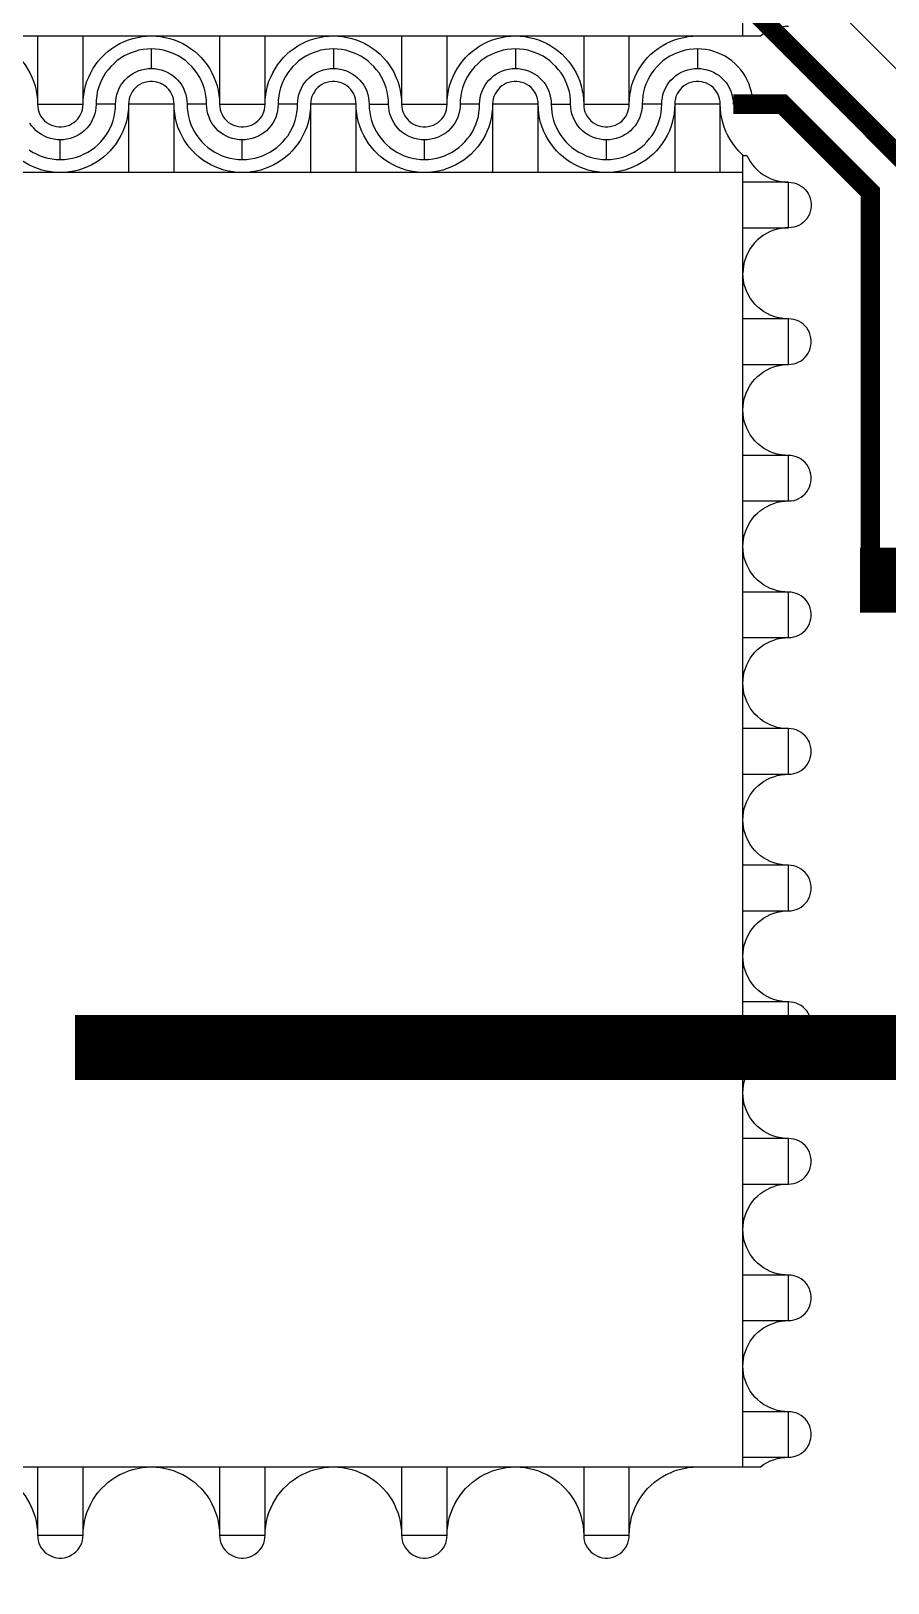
# Model space of a CAD drawing. Extents: x 190.8 to 267.1, y 124 to 174.8.
# Drawn here: x 232.27 to 233.588, y 132.807 to 135.193 of the extents above; entities that cross this region are included whole.
import ezdxf

# ---------------------------------------------------------------- set-up
doc = ezdxf.new("R2010")
doc.units = 0
doc.header["$MEASUREMENT"] = 0

msp = doc.modelspace()

# ---------------------------------------------------------------- linework, layer by layer
for p, q in [((231.2646, 135.1856), (233.3913, 135.1856)), ((231.2646, 132.9856), (233.3913, 132.9856))]:
    msp.add_line(p, q)
for points in [[(235.6313, 137.2806), (233.6546, 137.2806), (233.5046, 137.1306), (233.5046, 135.2306), (233.6546, 135.0806), (235.6313, 135.0806)], [(233.3646, 135.1856), (233.3646, 137.2023)], [(233.3913, 135.1856), (233.3916, 135.1858), (233.3964, 135.1893), (233.4064, 135.1948), (233.4119, 135.1968), (233.4174, 135.1986), (233.4231, 135.1996), (233.4289, 135.2003), (233.4346, 135.2006)], [(232.1746, 135.1856), (232.1819, 135.1853), (232.1889, 135.1846), (232.1959, 135.1833), (232.2029, 135.1818), (232.2099, 135.1796), (232.2164, 135.1768), (232.2229, 135.1738), (232.2291, 135.1703), (232.2351, 135.1663), (232.2409, 135.1621), (232.2464, 135.1573), (232.2514, 135.1523), (232.2561, 135.1468), (232.2604, 135.1411), (232.2644, 135.1351), (232.2679, 135.1288), (232.2709, 135.1223), (232.2736, 135.1158), (232.2759, 135.1088), (232.2774, 135.1018), (232.2786, 135.0948), (232.2794, 135.0878), (232.2796, 135.0806)], [(232.2796, 135.1856), (232.2796, 135.0806), (232.3496, 135.0806), (232.3496, 135.1856)], [(232.3496, 135.0806), (232.3499, 135.0878), (232.3506, 135.0948), (232.3519, 135.1018), (232.3534, 135.1088), (232.3556, 135.1158), (232.3584, 135.1223), (232.3614, 135.1288), (232.3649, 135.1351), (232.3689, 135.1411), (232.3731, 135.1468), (232.3779, 135.1523), (232.3829, 135.1573), (232.3884, 135.1621), (232.3941, 135.1663), (232.4001, 135.1703), (232.4064, 135.1738), (232.4129, 135.1768), (232.4194, 135.1796), (232.4264, 135.1818), (232.4334, 135.1833), (232.4404, 135.1846), (232.4474, 135.1853), (232.4546, 135.1856)], [(232.4546, 135.1856), (232.4619, 135.1853), (232.4689, 135.1846), (232.4759, 135.1833), (232.4829, 135.1818), (232.4899, 135.1796), (232.4964, 135.1768), (232.5029, 135.1738), (232.5091, 135.1703), (232.5151, 135.1663), (232.5209, 135.1621), (232.5264, 135.1573), (232.5314, 135.1523), (232.5361, 135.1468), (232.5404, 135.1411), (232.5444, 135.1351), (232.5479, 135.1288), (232.5509, 135.1223), (232.5536, 135.1158), (232.5559, 135.1088), (232.5574, 135.1018), (232.5586, 135.0948), (232.5594, 135.0878), (232.5596, 135.0806)], [(232.5596, 135.1856), (232.5596, 135.0806), (232.6296, 135.0806), (232.6296, 135.1856)], [(232.6296, 135.0806), (232.6299, 135.0878), (232.6306, 135.0948), (232.6319, 135.1018), (232.6334, 135.1088), (232.6356, 135.1158), (232.6384, 135.1223), (232.6414, 135.1288), (232.6449, 135.1351), (232.6489, 135.1411), (232.6531, 135.1468), (232.6579, 135.1523), (232.6629, 135.1573), (232.6684, 135.1621), (232.6741, 135.1663), (232.6801, 135.1703), (232.6864, 135.1738), (232.6929, 135.1768), (232.6994, 135.1796), (232.7064, 135.1818), (232.7134, 135.1833), (232.7204, 135.1846), (232.7274, 135.1853), (232.7346, 135.1856)], [(232.7346, 135.1856), (232.7419, 135.1853), (232.7489, 135.1846), (232.7559, 135.1833), (232.7629, 135.1818), (232.7699, 135.1796), (232.7764, 135.1768), (232.7829, 135.1738), (232.7891, 135.1703), (232.7951, 135.1663), (232.8009, 135.1621), (232.8064, 135.1573), (232.8114, 135.1523), (232.8161, 135.1468), (232.8204, 135.1411), (232.8244, 135.1351), (232.8279, 135.1288), (232.8309, 135.1223), (232.8336, 135.1158), (232.8359, 135.1088), (232.8374, 135.1018), (232.8386, 135.0948), (232.8394, 135.0878), (232.8396, 135.0806)], [(232.8396, 135.1856), (232.8396, 135.0806), (232.9096, 135.0806), (232.9096, 135.1856)], [(232.9096, 135.0806), (232.9099, 135.0878), (232.9106, 135.0948), (232.9119, 135.1018), (232.9134, 135.1088), (232.9156, 135.1158), (232.9184, 135.1223), (232.9214, 135.1288), (232.9249, 135.1351), (232.9289, 135.1411), (232.9331, 135.1468), (232.9379, 135.1523), (232.9429, 135.1573), (232.9484, 135.1621), (232.9541, 135.1663), (232.9601, 135.1703), (232.9664, 135.1738), (232.9729, 135.1768), (232.9794, 135.1796), (232.9864, 135.1818), (232.9934, 135.1833), (233.0004, 135.1846), (233.0074, 135.1853), (233.0146, 135.1856)], [(233.0146, 135.1856), (233.0219, 135.1853), (233.0289, 135.1846), (233.0359, 135.1833), (233.0429, 135.1818), (233.0499, 135.1796), (233.0564, 135.1768), (233.0629, 135.1738), (233.0691, 135.1703), (233.0751, 135.1663), (233.0809, 135.1621), (233.0864, 135.1573), (233.0914, 135.1523), (233.0961, 135.1468), (233.1004, 135.1411), (233.1044, 135.1351), (233.1079, 135.1288), (233.1109, 135.1223), (233.1136, 135.1158), (233.1159, 135.1088), (233.1174, 135.1018), (233.1186, 135.0948), (233.1194, 135.0878), (233.1196, 135.0806)], [(233.1196, 135.1856), (233.1196, 135.0806), (233.1896, 135.0806), (233.1896, 135.1856)], [(233.1896, 135.0806), (233.1899, 135.0878), (233.1906, 135.0948), (233.1919, 135.1018), (233.1934, 135.1088), (233.1956, 135.1158), (233.1984, 135.1223), (233.2014, 135.1288), (233.2049, 135.1351), (233.2089, 135.1411), (233.2131, 135.1468), (233.2179, 135.1523), (233.2229, 135.1573), (233.2284, 135.1621), (233.2341, 135.1663), (233.2401, 135.1703), (233.2464, 135.1738), (233.2529, 135.1768), (233.2594, 135.1796), (233.2664, 135.1818), (233.2734, 135.1833), (233.2804, 135.1846), (233.2874, 135.1853), (233.2946, 135.1856)], [(232.4546, 135.1656), (232.4484, 135.1653), (232.4419, 135.1646), (232.4356, 135.1636), (232.4296, 135.1618), (232.4236, 135.1598), (232.4176, 135.1571), (232.4121, 135.1543), (232.4066, 135.1508), (232.4016, 135.1471), (232.3969, 135.1428), (232.3924, 135.1383), (232.3881, 135.1336), (232.3844, 135.1286), (232.3809, 135.1231), (232.3781, 135.1176), (232.3754, 135.1116), (232.3734, 135.1056), (232.3716, 135.0996), (232.3706, 135.0933), (232.3699, 135.0868), (232.3696, 135.0806)], [(232.5396, 135.0806), (232.5394, 135.0868), (232.5386, 135.0933), (232.5376, 135.0996), (232.5359, 135.1056), (232.5339, 135.1116), (232.5311, 135.1176), (232.5284, 135.1231), (232.5249, 135.1286), (232.5211, 135.1336), (232.5169, 135.1383), (232.5124, 135.1428), (232.5076, 135.1471), (232.5026, 135.1508), (232.4971, 135.1543), (232.4916, 135.1571), (232.4856, 135.1598), (232.4796, 135.1618), (232.4736, 135.1636), (232.4674, 135.1646), (232.4609, 135.1653), (232.4546, 135.1656), (232.4546, 135.1356), (232.4596, 135.1353), (232.4646, 135.1346), (232.4696, 135.1336), (232.4746, 135.1318), (232.4791, 135.1298), (232.4836, 135.1273), (232.4879, 135.1246), (232.4916, 135.1213), (232.4954, 135.1176), (232.4986, 135.1138), (232.5014, 135.1096), (232.5039, 135.1051), (232.5059, 135.1006), (232.5076, 135.0956), (232.5086, 135.0906), (232.5094, 135.0856), (232.5096, 135.0806)], [(232.7346, 135.1656), (232.7284, 135.1653), (232.7219, 135.1646), (232.7156, 135.1636), (232.7096, 135.1618), (232.7036, 135.1598), (232.6976, 135.1571), (232.6921, 135.1543), (232.6866, 135.1508), (232.6816, 135.1471), (232.6769, 135.1428), (232.6724, 135.1383), (232.6681, 135.1336), (232.6644, 135.1286), (232.6609, 135.1231), (232.6581, 135.1176), (232.6554, 135.1116), (232.6534, 135.1056), (232.6516, 135.0996), (232.6506, 135.0933), (232.6499, 135.0868), (232.6496, 135.0806)], [(233.0146, 135.1656), (233.0084, 135.1653), (233.0019, 135.1646), (232.9956, 135.1636), (232.9896, 135.1618), (232.9836, 135.1598), (232.9776, 135.1571), (232.9721, 135.1543), (232.9666, 135.1508), (232.9616, 135.1471), (232.9569, 135.1428), (232.9524, 135.1383), (232.9481, 135.1336), (232.9444, 135.1286), (232.9409, 135.1231), (232.9381, 135.1176), (232.9354, 135.1116), (232.9334, 135.1056), (232.9316, 135.0996), (232.9306, 135.0933), (232.9299, 135.0868), (232.9296, 135.0806)], [(233.2946, 135.1656), (233.2884, 135.1653), (233.2819, 135.1646), (233.2756, 135.1636), (233.2696, 135.1618), (233.2636, 135.1598), (233.2576, 135.1571), (233.2521, 135.1543), (233.2466, 135.1508), (233.2416, 135.1471), (233.2369, 135.1428), (233.2324, 135.1383), (233.2281, 135.1336), (233.2244, 135.1286), (233.2209, 135.1231), (233.2181, 135.1176), (233.2154, 135.1116), (233.2134, 135.1056), (233.2116, 135.0996), (233.2106, 135.0933), (233.2099, 135.0868), (233.2096, 135.0806)], [(232.3996, 135.0806), (232.3999, 135.0856), (232.4006, 135.0906), (232.4016, 135.0956), (232.4034, 135.1006), (232.4054, 135.1051), (232.4079, 135.1096), (232.4106, 135.1138), (232.4139, 135.1176), (232.4176, 135.1213), (232.4214, 135.1246), (232.4256, 135.1273), (232.4301, 135.1298), (232.4346, 135.1318), (232.4396, 135.1336), (232.4446, 135.1346), (232.4496, 135.1353), (232.4546, 135.1356)], [(232.6796, 135.0806), (232.6799, 135.0856), (232.6806, 135.0906), (232.6816, 135.0956), (232.6834, 135.1006), (232.6854, 135.1051), (232.6879, 135.1096), (232.6906, 135.1138), (232.6939, 135.1176), (232.6976, 135.1213), (232.7014, 135.1246), (232.7056, 135.1273), (232.7101, 135.1298), (232.7146, 135.1318), (232.7196, 135.1336), (232.7246, 135.1346), (232.7296, 135.1353), (232.7346, 135.1356)], [(232.9596, 135.0806), (232.9599, 135.0856), (232.9606, 135.0906), (232.9616, 135.0956), (232.9634, 135.1006), (232.9654, 135.1051), (232.9679, 135.1096), (232.9706, 135.1138), (232.9739, 135.1176), (232.9776, 135.1213), (232.9814, 135.1246), (232.9856, 135.1273), (232.9901, 135.1298), (232.9946, 135.1318), (232.9996, 135.1336), (233.0046, 135.1346), (233.0096, 135.1353), (233.0146, 135.1356)], [(233.2396, 135.0806), (233.2399, 135.0856), (233.2406, 135.0906), (233.2416, 135.0956), (233.2434, 135.1006), (233.2454, 135.1051), (233.2479, 135.1096), (233.2506, 135.1138), (233.2539, 135.1176), (233.2576, 135.1213), (233.2614, 135.1246), (233.2656, 135.1273), (233.2701, 135.1298), (233.2746, 135.1318), (233.2796, 135.1336), (233.2846, 135.1346), (233.2896, 135.1353), (233.2946, 135.1356)], [(232.4896, 135.0806), (232.4894, 135.0846), (232.4886, 135.0886), (232.4876, 135.0926), (232.4859, 135.0963), (232.4839, 135.0998), (232.4814, 135.1031), (232.4786, 135.1061), (232.4756, 135.1086), (232.4721, 135.1108), (232.4684, 135.1128), (232.4646, 135.1141), (232.4606, 135.1151), (232.4566, 135.1156), (232.4526, 135.1156), (232.4486, 135.1151), (232.4446, 135.1141), (232.4406, 135.1128), (232.4371, 135.1108), (232.4336, 135.1086), (232.4306, 135.1061), (232.4279, 135.1031), (232.4254, 135.0998), (232.4234, 135.0963), (232.4216, 135.0926), (232.4206, 135.0886), (232.4199, 135.0846), (232.4196, 135.0806)], [(232.7696, 135.0806), (232.7694, 135.0846), (232.7686, 135.0886), (232.7676, 135.0926), (232.7659, 135.0963), (232.7639, 135.0998), (232.7614, 135.1031), (232.7586, 135.1061), (232.7556, 135.1086), (232.7521, 135.1108), (232.7484, 135.1128), (232.7446, 135.1141), (232.7406, 135.1151), (232.7366, 135.1156), (232.7326, 135.1156), (232.7286, 135.1151), (232.7246, 135.1141), (232.7206, 135.1128), (232.7171, 135.1108), (232.7136, 135.1086), (232.7106, 135.1061), (232.7079, 135.1031), (232.7054, 135.0998), (232.7034, 135.0963), (232.7016, 135.0926), (232.7006, 135.0886), (232.6999, 135.0846), (232.6996, 135.0806)], [(233.0496, 135.0806), (233.0494, 135.0846), (233.0486, 135.0886), (233.0476, 135.0926), (233.0459, 135.0963), (233.0439, 135.0998), (233.0414, 135.1031), (233.0386, 135.1061), (233.0356, 135.1086), (233.0321, 135.1108), (233.0284, 135.1128), (233.0246, 135.1141), (233.0206, 135.1151), (233.0166, 135.1156), (233.0126, 135.1156), (233.0086, 135.1151), (233.0046, 135.1141), (233.0006, 135.1128), (232.9971, 135.1108), (232.9936, 135.1086), (232.9906, 135.1061), (232.9879, 135.1031), (232.9854, 135.0998), (232.9834, 135.0963), (232.9816, 135.0926), (232.9806, 135.0886), (232.9799, 135.0846), (232.9796, 135.0806)], [(233.3296, 135.0806), (233.3294, 135.0846), (233.3286, 135.0886), (233.3276, 135.0926), (233.3259, 135.0963), (233.3239, 135.0998), (233.3214, 135.1031), (233.3186, 135.1061), (233.3156, 135.1086), (233.3121, 135.1108), (233.3084, 135.1128), (233.3046, 135.1141), (233.3006, 135.1151), (233.2966, 135.1156), (233.2926, 135.1156), (233.2886, 135.1151), (233.2846, 135.1141), (233.2806, 135.1128), (233.2771, 135.1108), (233.2736, 135.1086), (233.2706, 135.1061), (233.2679, 135.1031), (233.2654, 135.0998), (233.2634, 135.0963), (233.2616, 135.0926), (233.2606, 135.0886), (233.2599, 135.0846), (233.2596, 135.0806)], [(232.3146, 134.9756), (232.3074, 134.9758), (232.3004, 134.9766), (232.2934, 134.9778), (232.2864, 134.9793), (232.2794, 134.9816), (232.2729, 134.9843), (232.2664, 134.9873), (232.2601, 134.9908), (232.2541, 134.9948), (232.2484, 134.9991), (232.2429, 135.0038), (232.2379, 135.0088), (232.2331, 135.0143), (232.2289, 135.0201), (232.2249, 135.0261), (232.2214, 135.0323), (232.2184, 135.0388), (232.2156, 135.0453), (232.2134, 135.0523), (232.2119, 135.0593), (232.2106, 135.0663), (232.2099, 135.0733), (232.2096, 135.0806)], [(232.2796, 135.0806), (232.2799, 135.0766), (232.2806, 135.0726), (232.2816, 135.0686), (232.2834, 135.0648), (232.2854, 135.0613), (232.2879, 135.0581), (232.2906, 135.0551), (232.2936, 135.0526), (232.2971, 135.0503), (232.3009, 135.0483), (232.3046, 135.0471), (232.3086, 135.0461), (232.3126, 135.0456), (232.3166, 135.0456), (232.3206, 135.0461), (232.3246, 135.0471), (232.3286, 135.0483), (232.3321, 135.0503), (232.3356, 135.0526), (232.3386, 135.0551), (232.3414, 135.0581), (232.3439, 135.0613), (232.3459, 135.0648), (232.3476, 135.0686), (232.3486, 135.0726), (232.3494, 135.0766), (232.3496, 135.0806)], [(232.3146, 134.9956), (232.3209, 134.9958), (232.3274, 134.9966), (232.3336, 134.9976), (232.3396, 134.9993), (232.3456, 135.0013), (232.3516, 135.0041), (232.3571, 135.0068), (232.3626, 135.0103), (232.3676, 135.0141), (232.3724, 135.0183), (232.3769, 135.0228), (232.3811, 135.0276), (232.3849, 135.0326), (232.3884, 135.0381), (232.3911, 135.0436), (232.3939, 135.0496), (232.3959, 135.0556), (232.3976, 135.0616), (232.3986, 135.0678), (232.3994, 135.0743), (232.3996, 135.0806), (232.3696, 135.0806), (232.3694, 135.0756), (232.3686, 135.0706), (232.3676, 135.0656), (232.3659, 135.0606), (232.3639, 135.0561), (232.3614, 135.0516), (232.3586, 135.0473), (232.3554, 135.0436), (232.3516, 135.0398), (232.3479, 135.0366), (232.3436, 135.0338), (232.3391, 135.0313), (232.3346, 135.0293), (232.3296, 135.0276), (232.3246, 135.0266), (232.3196, 135.0258), (232.3146, 135.0256)], [(232.4196, 135.0806), (232.4194, 135.0733), (232.4186, 135.0663), (232.4174, 135.0593), (232.4159, 135.0523), (232.4136, 135.0453), (232.4109, 135.0388), (232.4079, 135.0323), (232.4044, 135.0261), (232.4004, 135.0201), (232.3961, 135.0143), (232.3914, 135.0088), (232.3864, 135.0038), (232.3809, 134.9991), (232.3751, 134.9948), (232.3691, 134.9908), (232.3629, 134.9873), (232.3564, 134.9843), (232.3499, 134.9816), (232.3429, 134.9793), (232.3359, 134.9778), (232.3289, 134.9766), (232.3219, 134.9758), (232.3146, 134.9756)], [(232.4896, 134.9756), (232.4896, 135.0806), (232.4196, 135.0806), (232.4196, 134.9756)], [(232.5946, 134.9756), (232.5874, 134.9758), (232.5804, 134.9766), (232.5734, 134.9778), (232.5664, 134.9793), (232.5594, 134.9816), (232.5529, 134.9843), (232.5464, 134.9873), (232.5401, 134.9908), (232.5341, 134.9948), (232.5284, 134.9991), (232.5229, 135.0038), (232.5179, 135.0088), (232.5131, 135.0143), (232.5089, 135.0201), (232.5049, 135.0261), (232.5014, 135.0323), (232.4984, 135.0388), (232.4956, 135.0453), (232.4934, 135.0523), (232.4919, 135.0593), (232.4906, 135.0663), (232.4899, 135.0733), (232.4896, 135.0806)], [(232.5596, 135.0806), (232.5599, 135.0766), (232.5606, 135.0726), (232.5616, 135.0686), (232.5634, 135.0648), (232.5654, 135.0613), (232.5679, 135.0581), (232.5706, 135.0551), (232.5736, 135.0526), (232.5771, 135.0503), (232.5809, 135.0483), (232.5846, 135.0471), (232.5886, 135.0461), (232.5926, 135.0456), (232.5966, 135.0456), (232.6006, 135.0461), (232.6046, 135.0471), (232.6086, 135.0483), (232.6121, 135.0503), (232.6156, 135.0526), (232.6186, 135.0551), (232.6214, 135.0581), (232.6239, 135.0613), (232.6259, 135.0648), (232.6276, 135.0686), (232.6286, 135.0726), (232.6294, 135.0766), (232.6296, 135.0806)], [(232.5946, 134.9956), (232.6009, 134.9958), (232.6074, 134.9966), (232.6136, 134.9976), (232.6196, 134.9993), (232.6256, 135.0013), (232.6316, 135.0041), (232.6371, 135.0068), (232.6426, 135.0103), (232.6476, 135.0141), (232.6524, 135.0183), (232.6569, 135.0228), (232.6611, 135.0276), (232.6649, 135.0326), (232.6684, 135.0381), (232.6711, 135.0436), (232.6739, 135.0496), (232.6759, 135.0556), (232.6776, 135.0616), (232.6786, 135.0678), (232.6794, 135.0743), (232.6796, 135.0806), (232.6496, 135.0806), (232.6494, 135.0756), (232.6486, 135.0706), (232.6476, 135.0656), (232.6459, 135.0606), (232.6439, 135.0561), (232.6414, 135.0516), (232.6386, 135.0473), (232.6354, 135.0436), (232.6316, 135.0398), (232.6279, 135.0366), (232.6236, 135.0338), (232.6191, 135.0313), (232.6146, 135.0293), (232.6096, 135.0276), (232.6046, 135.0266), (232.5996, 135.0258), (232.5946, 135.0256)], [(232.6996, 135.0806), (232.6994, 135.0733), (232.6986, 135.0663), (232.6974, 135.0593), (232.6959, 135.0523), (232.6936, 135.0453), (232.6909, 135.0388), (232.6879, 135.0323), (232.6844, 135.0261), (232.6804, 135.0201), (232.6761, 135.0143), (232.6714, 135.0088), (232.6664, 135.0038), (232.6609, 134.9991), (232.6551, 134.9948), (232.6491, 134.9908), (232.6429, 134.9873), (232.6364, 134.9843), (232.6299, 134.9816), (232.6229, 134.9793), (232.6159, 134.9778), (232.6089, 134.9766), (232.6019, 134.9758), (232.5946, 134.9756)], [(232.7696, 134.9756), (232.7696, 135.0806), (232.6996, 135.0806), (232.6996, 134.9756)], [(232.8746, 134.9756), (232.8674, 134.9758), (232.8604, 134.9766), (232.8534, 134.9778), (232.8464, 134.9793), (232.8394, 134.9816), (232.8329, 134.9843), (232.8264, 134.9873), (232.8201, 134.9908), (232.8141, 134.9948), (232.8084, 134.9991), (232.8029, 135.0038), (232.7979, 135.0088), (232.7931, 135.0143), (232.7889, 135.0201), (232.7849, 135.0261), (232.7814, 135.0323), (232.7784, 135.0388), (232.7756, 135.0453), (232.7734, 135.0523), (232.7719, 135.0593), (232.7706, 135.0663), (232.7699, 135.0733), (232.7696, 135.0806)], [(232.7896, 135.0806), (232.7899, 135.0743), (232.7906, 135.0678), (232.7916, 135.0616), (232.7934, 135.0556), (232.7954, 135.0496), (232.7981, 135.0436), (232.8009, 135.0381), (232.8044, 135.0326), (232.8081, 135.0276), (232.8124, 135.0228), (232.8169, 135.0183), (232.8216, 135.0141), (232.8266, 135.0103), (232.8321, 135.0068), (232.8376, 135.0041), (232.8436, 135.0013), (232.8496, 134.9993), (232.8556, 134.9976), (232.8619, 134.9966), (232.8684, 134.9958), (232.8746, 134.9956), (232.8746, 135.0256), (232.8696, 135.0258), (232.8646, 135.0266), (232.8596, 135.0276), (232.8546, 135.0293), (232.8501, 135.0313), (232.8456, 135.0338), (232.8414, 135.0366), (232.8376, 135.0398), (232.8339, 135.0436), (232.8306, 135.0473), (232.8279, 135.0516), (232.8254, 135.0561), (232.8234, 135.0606), (232.8216, 135.0656), (232.8206, 135.0706), (232.8199, 135.0756), (232.8196, 135.0806)], [(232.8396, 135.0806), (232.8399, 135.0766), (232.8406, 135.0726), (232.8416, 135.0686), (232.8434, 135.0648), (232.8454, 135.0613), (232.8479, 135.0581), (232.8506, 135.0551), (232.8536, 135.0526), (232.8571, 135.0503), (232.8609, 135.0483), (232.8646, 135.0471), (232.8686, 135.0461), (232.8726, 135.0456), (232.8766, 135.0456), (232.8806, 135.0461), (232.8846, 135.0471), (232.8886, 135.0483), (232.8921, 135.0503), (232.8956, 135.0526), (232.8986, 135.0551), (232.9014, 135.0581), (232.9039, 135.0613), (232.9059, 135.0648), (232.9076, 135.0686), (232.9086, 135.0726), (232.9094, 135.0766), (232.9096, 135.0806)], [(232.8746, 134.9956), (232.8809, 134.9958), (232.8874, 134.9966), (232.8936, 134.9976), (232.8996, 134.9993), (232.9056, 135.0013), (232.9116, 135.0041), (232.9171, 135.0068), (232.9226, 135.0103), (232.9276, 135.0141), (232.9324, 135.0183), (232.9369, 135.0228), (232.9411, 135.0276), (232.9449, 135.0326), (232.9484, 135.0381), (232.9511, 135.0436), (232.9539, 135.0496), (232.9559, 135.0556), (232.9576, 135.0616), (232.9586, 135.0678), (232.9594, 135.0743), (232.9596, 135.0806), (232.9296, 135.0806), (232.9294, 135.0756), (232.9286, 135.0706), (232.9276, 135.0656), (232.9259, 135.0606), (232.9239, 135.0561), (232.9214, 135.0516), (232.9186, 135.0473), (232.9154, 135.0436), (232.9116, 135.0398), (232.9079, 135.0366), (232.9036, 135.0338), (232.8991, 135.0313), (232.8946, 135.0293), (232.8896, 135.0276), (232.8846, 135.0266), (232.8796, 135.0258), (232.8746, 135.0256)], [(232.9796, 135.0806), (232.9794, 135.0733), (232.9786, 135.0663), (232.9774, 135.0593), (232.9759, 135.0523), (232.9736, 135.0453), (232.9709, 135.0388), (232.9679, 135.0323), (232.9644, 135.0261), (232.9604, 135.0201), (232.9561, 135.0143), (232.9514, 135.0088), (232.9464, 135.0038), (232.9409, 134.9991), (232.9351, 134.9948), (232.9291, 134.9908), (232.9229, 134.9873), (232.9164, 134.9843), (232.9099, 134.9816), (232.9029, 134.9793), (232.8959, 134.9778), (232.8889, 134.9766), (232.8819, 134.9758), (232.8746, 134.9756)], [(233.0496, 134.9756), (233.0496, 135.0806), (232.9796, 135.0806), (232.9796, 134.9756)], [(233.1546, 134.9756), (233.1474, 134.9758), (233.1404, 134.9766), (233.1334, 134.9778), (233.1264, 134.9793), (233.1194, 134.9816), (233.1129, 134.9843), (233.1064, 134.9873), (233.1001, 134.9908), (233.0941, 134.9948), (233.0884, 134.9991), (233.0829, 135.0038), (233.0779, 135.0088), (233.0731, 135.0143), (233.0689, 135.0201), (233.0649, 135.0261), (233.0614, 135.0323), (233.0584, 135.0388), (233.0556, 135.0453), (233.0534, 135.0523), (233.0519, 135.0593), (233.0506, 135.0663), (233.0499, 135.0733), (233.0496, 135.0806)], [(233.0696, 135.0806), (233.0699, 135.0743), (233.0706, 135.0678), (233.0716, 135.0616), (233.0734, 135.0556), (233.0754, 135.0496), (233.0781, 135.0436), (233.0809, 135.0381), (233.0844, 135.0326), (233.0881, 135.0276), (233.0924, 135.0228), (233.0969, 135.0183), (233.1016, 135.0141), (233.1066, 135.0103), (233.1121, 135.0068), (233.1176, 135.0041), (233.1236, 135.0013), (233.1296, 134.9993), (233.1356, 134.9976), (233.1419, 134.9966), (233.1484, 134.9958), (233.1546, 134.9956), (233.1546, 135.0256), (233.1496, 135.0258), (233.1446, 135.0266), (233.1396, 135.0276), (233.1346, 135.0293), (233.1301, 135.0313), (233.1256, 135.0338), (233.1214, 135.0366), (233.1176, 135.0398), (233.1139, 135.0436), (233.1106, 135.0473), (233.1079, 135.0516), (233.1054, 135.0561), (233.1034, 135.0606), (233.1016, 135.0656), (233.1006, 135.0706), (233.0999, 135.0756), (233.0996, 135.0806)], [(233.1196, 135.0806), (233.1199, 135.0766), (233.1206, 135.0726), (233.1216, 135.0686), (233.1234, 135.0648), (233.1254, 135.0613), (233.1279, 135.0581), (233.1306, 135.0551), (233.1336, 135.0526), (233.1371, 135.0503), (233.1409, 135.0483), (233.1446, 135.0471), (233.1486, 135.0461), (233.1526, 135.0456), (233.1566, 135.0456), (233.1606, 135.0461), (233.1646, 135.0471), (233.1686, 135.0483), (233.1721, 135.0503), (233.1756, 135.0526), (233.1786, 135.0551), (233.1814, 135.0581), (233.1839, 135.0613), (233.1859, 135.0648), (233.1876, 135.0686), (233.1886, 135.0726), (233.1894, 135.0766), (233.1896, 135.0806)], [(233.1546, 134.9956), (233.1609, 134.9958), (233.1674, 134.9966), (233.1736, 134.9976), (233.1796, 134.9993), (233.1856, 135.0013), (233.1916, 135.0041), (233.1971, 135.0068), (233.2026, 135.0103), (233.2076, 135.0141), (233.2124, 135.0183), (233.2169, 135.0228), (233.2211, 135.0276), (233.2249, 135.0326), (233.2284, 135.0381), (233.2311, 135.0436), (233.2339, 135.0496), (233.2359, 135.0556), (233.2376, 135.0616), (233.2386, 135.0678), (233.2394, 135.0743), (233.2396, 135.0806), (233.2096, 135.0806), (233.2094, 135.0756), (233.2086, 135.0706), (233.2076, 135.0656), (233.2059, 135.0606), (233.2039, 135.0561), (233.2014, 135.0516), (233.1986, 135.0473), (233.1954, 135.0436), (233.1916, 135.0398), (233.1879, 135.0366), (233.1836, 135.0338), (233.1791, 135.0313), (233.1746, 135.0293), (233.1696, 135.0276), (233.1646, 135.0266), (233.1596, 135.0258), (233.1546, 135.0256)], [(233.2596, 135.0806), (233.2594, 135.0733), (233.2586, 135.0663), (233.2574, 135.0593), (233.2559, 135.0523), (233.2536, 135.0453), (233.2509, 135.0388), (233.2479, 135.0323), (233.2444, 135.0261), (233.2404, 135.0201), (233.2361, 135.0143), (233.2314, 135.0088), (233.2264, 135.0038), (233.2209, 134.9991), (233.2151, 134.9948), (233.2091, 134.9908), (233.2029, 134.9873), (233.1964, 134.9843), (233.1899, 134.9816), (233.1829, 134.9793), (233.1759, 134.9778), (233.1689, 134.9766), (233.1619, 134.9758), (233.1546, 134.9756)], [(233.3296, 134.9756), (233.3296, 135.0806), (233.2596, 135.0806), (233.2596, 134.9756)], [(233.3646, 135.0023), (233.3629, 135.0038), (233.3579, 135.0088), (233.3531, 135.0143), (233.3489, 135.0201), (233.3449, 135.0261), (233.3414, 135.0323), (233.3384, 135.0388), (233.3356, 135.0453), (233.3334, 135.0523), (233.3319, 135.0593), (233.3306, 135.0663), (233.3299, 135.0733), (233.3296, 135.0806)], [(232.2666, 135.0103), (232.2721, 135.0068), (232.2776, 135.0041), (232.2836, 135.0013), (232.2896, 134.9993), (232.2956, 134.9976), (232.3019, 134.9966), (232.3084, 134.9958), (232.3146, 134.9956), (232.3146, 135.0256), (232.3096, 135.0258), (232.3046, 135.0266), (232.2996, 135.0276), (232.2946, 135.0293), (232.2901, 135.0313), (232.2856, 135.0338), (232.2814, 135.0366), (232.2776, 135.0398), (232.2739, 135.0436), (232.2706, 135.0473), (232.2679, 135.0516)], [(233.3646, 132.9856), (233.3646, 135.0023)], [(233.3646, 135.0016), (233.3708, 135.0016), (233.3759, 134.9923), (233.3794, 134.9876), (233.3831, 134.9831), (233.3871, 134.9791), (233.3916, 134.9753), (233.3964, 134.9718), (233.4064, 134.9663), (233.4119, 134.9643), (233.4174, 134.9626), (233.4231, 134.9616), (233.4289, 134.9608), (233.4346, 134.9606)], [(233.3646, 134.9756), (231.2646, 134.9756)], [(233.3646, 134.8906), (233.4346, 134.8906), (233.4346, 134.9606), (233.3646, 134.9606)], [(233.4346, 134.9606), (233.4386, 134.9603), (233.4426, 134.9596), (233.4466, 134.9586), (233.4504, 134.9568), (233.4539, 134.9548), (233.4571, 134.9523), (233.4601, 134.9496), (233.4626, 134.9466), (233.4649, 134.9431), (233.4669, 134.9393), (233.4681, 134.9356), (233.4691, 134.9316), (233.4696, 134.9276), (233.4696, 134.9236), (233.4691, 134.9196), (233.4681, 134.9156), (233.4669, 134.9116), (233.4649, 134.9081), (233.4626, 134.9046), (233.4601, 134.9016), (233.4571, 134.8988), (233.4539, 134.8963), (233.4504, 134.8943), (233.4466, 134.8926), (233.4426, 134.8916), (233.4386, 134.8908), (233.4346, 134.8906)], [(233.4346, 134.8906), (233.4289, 134.8903), (233.4231, 134.8896), (233.4174, 134.8886), (233.4119, 134.8868), (233.4064, 134.8848), (233.3964, 134.8793), (233.3916, 134.8758), (233.3871, 134.8721), (233.3831, 134.8681), (233.3794, 134.8636), (233.3759, 134.8588), (233.3704, 134.8488), (233.3684, 134.8433), (233.3666, 134.8378), (233.3656, 134.8321), (233.3649, 134.8263), (233.3646, 134.8206)], [(233.4346, 134.7506), (233.4289, 134.7508), (233.4231, 134.7516), (233.4174, 134.7526), (233.4119, 134.7543), (233.4064, 134.7563), (233.3964, 134.7618), (233.3916, 134.7653), (233.3871, 134.7691), (233.3831, 134.7731), (233.3794, 134.7776), (233.3759, 134.7823), (233.3704, 134.7923), (233.3684, 134.7978), (233.3666, 134.8033), (233.3656, 134.8091), (233.3649, 134.8148), (233.3646, 134.8206)], [(233.3646, 134.6806), (233.4346, 134.6806), (233.4346, 134.7506), (233.3646, 134.7506)], [(233.4346, 134.6806), (233.4386, 134.6808), (233.4426, 134.6816), (233.4466, 134.6826), (233.4504, 134.6843), (233.4539, 134.6863), (233.4571, 134.6888), (233.4601, 134.6916), (233.4626, 134.6946), (233.4649, 134.6981), (233.4669, 134.7018), (233.4681, 134.7056), (233.4691, 134.7096), (233.4696, 134.7136), (233.4696, 134.7176), (233.4691, 134.7216), (233.4681, 134.7256), (233.4669, 134.7296), (233.4649, 134.7331), (233.4626, 134.7366), (233.4601, 134.7396), (233.4571, 134.7423), (233.4539, 134.7448), (233.4504, 134.7468), (233.4466, 134.7486), (233.4426, 134.7496), (233.4386, 134.7503), (233.4346, 134.7506)], [(233.3646, 134.6106), (233.3649, 134.6163), (233.3656, 134.6221), (233.3666, 134.6278), (233.3684, 134.6333), (233.3704, 134.6388), (233.3759, 134.6488), (233.3794, 134.6536), (233.3831, 134.6581), (233.3871, 134.6621), (233.3916, 134.6658), (233.3964, 134.6693), (233.4064, 134.6748), (233.4119, 134.6768), (233.4174, 134.6786), (233.4231, 134.6796), (233.4289, 134.6803), (233.4346, 134.6806)], [(233.4346, 134.5406), (233.4289, 134.5408), (233.4231, 134.5416), (233.4174, 134.5426), (233.4119, 134.5443), (233.4064, 134.5463), (233.3964, 134.5518), (233.3916, 134.5553), (233.3871, 134.5591), (233.3831, 134.5631), (233.3794, 134.5676), (233.3759, 134.5723), (233.3704, 134.5823), (233.3684, 134.5878), (233.3666, 134.5933), (233.3656, 134.5991), (233.3649, 134.6048), (233.3646, 134.6106)], [(233.3646, 134.4706), (233.4346, 134.4706), (233.4346, 134.5406), (233.3646, 134.5406)], [(233.4346, 134.4706), (233.4386, 134.4708), (233.4426, 134.4716), (233.4466, 134.4726), (233.4504, 134.4743), (233.4539, 134.4763), (233.4571, 134.4788), (233.4601, 134.4816), (233.4626, 134.4846), (233.4649, 134.4881), (233.4669, 134.4918), (233.4681, 134.4956), (233.4691, 134.4996), (233.4696, 134.5036), (233.4696, 134.5076), (233.4691, 134.5116), (233.4681, 134.5156), (233.4669, 134.5196), (233.4649, 134.5231), (233.4626, 134.5266), (233.4601, 134.5296), (233.4571, 134.5323), (233.4539, 134.5348), (233.4504, 134.5368), (233.4466, 134.5386), (233.4426, 134.5396), (233.4386, 134.5403), (233.4346, 134.5406)], [(233.3646, 134.4006), (233.3649, 134.4063), (233.3656, 134.4121), (233.3666, 134.4178), (233.3684, 134.4233), (233.3704, 134.4288), (233.3759, 134.4388), (233.3794, 134.4436), (233.3831, 134.4481), (233.3871, 134.4521), (233.3916, 134.4558), (233.3964, 134.4593), (233.4064, 134.4648), (233.4119, 134.4668), (233.4174, 134.4686), (233.4231, 134.4696), (233.4289, 134.4703), (233.4346, 134.4706)], [(233.4346, 134.3306), (233.4289, 134.3308), (233.4231, 134.3316), (233.4174, 134.3326), (233.4119, 134.3343), (233.4064, 134.3363), (233.3964, 134.3418), (233.3916, 134.3453), (233.3871, 134.3491), (233.3831, 134.3531), (233.3794, 134.3576), (233.3759, 134.3623), (233.3704, 134.3723), (233.3684, 134.3778), (233.3666, 134.3833), (233.3656, 134.3891), (233.3649, 134.3948), (233.3646, 134.4006)], [(233.3646, 134.2606), (233.4346, 134.2606), (233.4346, 134.3306), (233.3646, 134.3306)], [(233.4346, 134.2606), (233.4386, 134.2608), (233.4426, 134.2616), (233.4466, 134.2626), (233.4504, 134.2643), (233.4539, 134.2663), (233.4571, 134.2688), (233.4601, 134.2716), (233.4626, 134.2746), (233.4649, 134.2781), (233.4669, 134.2818), (233.4681, 134.2856), (233.4691, 134.2896), (233.4696, 134.2936), (233.4696, 134.2976), (233.4691, 134.3016), (233.4681, 134.3056), (233.4669, 134.3096), (233.4649, 134.3131), (233.4626, 134.3166), (233.4601, 134.3196), (233.4571, 134.3223), (233.4539, 134.3248), (233.4504, 134.3268), (233.4466, 134.3286), (233.4426, 134.3296), (233.4386, 134.3303), (233.4346, 134.3306)], [(233.3646, 134.1906), (233.3649, 134.1963), (233.3656, 134.2021), (233.3666, 134.2078), (233.3684, 134.2133), (233.3704, 134.2188), (233.3759, 134.2288), (233.3794, 134.2336), (233.3831, 134.2381), (233.3871, 134.2421), (233.3916, 134.2458), (233.3964, 134.2493), (233.4064, 134.2548), (233.4119, 134.2568), (233.4174, 134.2586), (233.4231, 134.2596), (233.4289, 134.2603), (233.4346, 134.2606)], [(233.4346, 134.1206), (233.4289, 134.1208), (233.4231, 134.1216), (233.4174, 134.1226), (233.4119, 134.1243), (233.4064, 134.1263), (233.3964, 134.1318), (233.3916, 134.1353), (233.3871, 134.1391), (233.3831, 134.1431), (233.3794, 134.1476), (233.3759, 134.1523), (233.3704, 134.1623), (233.3684, 134.1678), (233.3666, 134.1733), (233.3656, 134.1791), (233.3649, 134.1848), (233.3646, 134.1906)], [(233.3646, 134.0506), (233.4346, 134.0506), (233.4346, 134.1206), (233.3646, 134.1206)], [(233.4346, 134.0506), (233.4386, 134.0508), (233.4426, 134.0516), (233.4466, 134.0526), (233.4504, 134.0543), (233.4539, 134.0563), (233.4571, 134.0588), (233.4601, 134.0616), (233.4626, 134.0646), (233.4649, 134.0681), (233.4669, 134.0718), (233.4681, 134.0756), (233.4691, 134.0796), (233.4696, 134.0836), (233.4696, 134.0876), (233.4691, 134.0916), (233.4681, 134.0956), (233.4669, 134.0996), (233.4649, 134.1031), (233.4626, 134.1066), (233.4601, 134.1096), (233.4571, 134.1123), (233.4539, 134.1148), (233.4504, 134.1168), (233.4466, 134.1186), (233.4426, 134.1196), (233.4386, 134.1203), (233.4346, 134.1206)], [(233.3646, 133.9806), (233.3649, 133.9863), (233.3656, 133.9921), (233.3666, 133.9978), (233.3684, 134.0033), (233.3704, 134.0088), (233.3759, 134.0188), (233.3794, 134.0236), (233.3831, 134.0281), (233.3871, 134.0321), (233.3916, 134.0358), (233.3964, 134.0393), (233.4064, 134.0448), (233.4119, 134.0468), (233.4174, 134.0486), (233.4231, 134.0496), (233.4289, 134.0503), (233.4346, 134.0506)], [(233.4346, 133.9106), (233.4289, 133.9108), (233.4231, 133.9116), (233.4174, 133.9126), (233.4119, 133.9143), (233.4064, 133.9163), (233.3964, 133.9218), (233.3916, 133.9253), (233.3871, 133.9291), (233.3831, 133.9331), (233.3794, 133.9376), (233.3759, 133.9423), (233.3704, 133.9523), (233.3684, 133.9578), (233.3666, 133.9633), (233.3656, 133.9691), (233.3649, 133.9748), (233.3646, 133.9806)], [(233.3646, 133.8406), (233.4346, 133.8406), (233.4346, 133.9106), (233.3646, 133.9106)], [(233.4346, 133.8406), (233.4386, 133.8408), (233.4426, 133.8416), (233.4466, 133.8426), (233.4504, 133.8443), (233.4539, 133.8463), (233.4571, 133.8488), (233.4601, 133.8516), (233.4626, 133.8546), (233.4649, 133.8581), (233.4669, 133.8618), (233.4681, 133.8656), (233.4691, 133.8696), (233.4696, 133.8736), (233.4696, 133.8776), (233.4691, 133.8816), (233.4681, 133.8856), (233.4669, 133.8896), (233.4649, 133.8931), (233.4626, 133.8966), (233.4601, 133.8996), (233.4571, 133.9023), (233.4539, 133.9048), (233.4504, 133.9068), (233.4466, 133.9086), (233.4426, 133.9096), (233.4386, 133.9103), (233.4346, 133.9106)], [(233.3646, 133.7706), (233.3649, 133.7763), (233.3656, 133.7821), (233.3666, 133.7878), (233.3684, 133.7933), (233.3704, 133.7988), (233.3759, 133.8088), (233.3794, 133.8136), (233.3831, 133.8181), (233.3871, 133.8221), (233.3916, 133.8258), (233.3964, 133.8293), (233.4064, 133.8348), (233.4119, 133.8368), (233.4174, 133.8386), (233.4231, 133.8396), (233.4289, 133.8403), (233.4346, 133.8406)], [(233.4346, 133.7006), (233.4289, 133.7008), (233.4231, 133.7016), (233.4174, 133.7026), (233.4119, 133.7043), (233.4064, 133.7063), (233.3964, 133.7118), (233.3916, 133.7153), (233.3871, 133.7191), (233.3831, 133.7231), (233.3794, 133.7276), (233.3759, 133.7323), (233.3704, 133.7423), (233.3684, 133.7478), (233.3666, 133.7533), (233.3656, 133.7591), (233.3649, 133.7648), (233.3646, 133.7706)], [(233.3646, 133.6306), (233.4346, 133.6306), (233.4346, 133.7006), (233.3646, 133.7006)], [(233.4346, 133.6306), (233.4386, 133.6308), (233.4426, 133.6316), (233.4466, 133.6326), (233.4504, 133.6343), (233.4539, 133.6363), (233.4571, 133.6388), (233.4601, 133.6416), (233.4626, 133.6446), (233.4649, 133.6481), (233.4669, 133.6518), (233.4681, 133.6556), (233.4691, 133.6596), (233.4696, 133.6636), (233.4696, 133.6676), (233.4691, 133.6716), (233.4681, 133.6756), (233.4669, 133.6796), (233.4649, 133.6831), (233.4626, 133.6866), (233.4601, 133.6896), (233.4571, 133.6923), (233.4539, 133.6948), (233.4504, 133.6968), (233.4466, 133.6986), (233.4426, 133.6996), (233.4386, 133.7003), (233.4346, 133.7006)], [(233.3646, 133.5606), (233.3649, 133.5663), (233.3656, 133.5721), (233.3666, 133.5778), (233.3684, 133.5833), (233.3704, 133.5888), (233.3759, 133.5988), (233.3794, 133.6036), (233.3831, 133.6081), (233.3871, 133.6121), (233.3916, 133.6158), (233.3964, 133.6193), (233.4064, 133.6248), (233.4119, 133.6268), (233.4174, 133.6286), (233.4231, 133.6296), (233.4289, 133.6303), (233.4346, 133.6306)], [(233.4346, 133.4906), (233.4289, 133.4908), (233.4231, 133.4916), (233.4174, 133.4926), (233.4119, 133.4943), (233.4064, 133.4963), (233.3964, 133.5018), (233.3916, 133.5053), (233.3871, 133.5091), (233.3831, 133.5131), (233.3794, 133.5176), (233.3759, 133.5223), (233.3704, 133.5323), (233.3684, 133.5378), (233.3666, 133.5433), (233.3656, 133.5491), (233.3649, 133.5548), (233.3646, 133.5606)], [(233.3646, 133.4206), (233.4346, 133.4206), (233.4346, 133.4906), (233.3646, 133.4906)], [(233.4346, 133.4206), (233.4386, 133.4208), (233.4426, 133.4216), (233.4466, 133.4226), (233.4504, 133.4243), (233.4539, 133.4263), (233.4571, 133.4288), (233.4601, 133.4316), (233.4626, 133.4346), (233.4649, 133.4381), (233.4669, 133.4418), (233.4681, 133.4456), (233.4691, 133.4496), (233.4696, 133.4536), (233.4696, 133.4576), (233.4691, 133.4616), (233.4681, 133.4656), (233.4669, 133.4696), (233.4649, 133.4731), (233.4626, 133.4766), (233.4601, 133.4796), (233.4571, 133.4823), (233.4539, 133.4848), (233.4504, 133.4868), (233.4466, 133.4886), (233.4426, 133.4896), (233.4386, 133.4903), (233.4346, 133.4906)], [(233.3646, 133.3506), (233.3649, 133.3563), (233.3656, 133.3621), (233.3666, 133.3678), (233.3684, 133.3733), (233.3704, 133.3788), (233.3759, 133.3888), (233.3794, 133.3936), (233.3831, 133.3981), (233.3871, 133.4021), (233.3916, 133.4058), (233.3964, 133.4093), (233.4064, 133.4148), (233.4119, 133.4168), (233.4174, 133.4186), (233.4231, 133.4196), (233.4289, 133.4203), (233.4346, 133.4206)], [(233.4346, 133.2806), (233.4289, 133.2808), (233.4231, 133.2816), (233.4174, 133.2826), (233.4119, 133.2843), (233.4064, 133.2863), (233.3964, 133.2918), (233.3916, 133.2953), (233.3871, 133.2991), (233.3831, 133.3031), (233.3794, 133.3076), (233.3759, 133.3123), (233.3704, 133.3223), (233.3684, 133.3278), (233.3666, 133.3333), (233.3656, 133.3391), (233.3649, 133.3448), (233.3646, 133.3506)], [(233.3646, 133.2106), (233.4346, 133.2106), (233.4346, 133.2806), (233.3646, 133.2806)], [(233.4346, 133.2106), (233.4386, 133.2108), (233.4426, 133.2116), (233.4466, 133.2126), (233.4504, 133.2143), (233.4539, 133.2163), (233.4571, 133.2188), (233.4601, 133.2216), (233.4626, 133.2246), (233.4649, 133.2281), (233.4669, 133.2318), (233.4681, 133.2356), (233.4691, 133.2396), (233.4696, 133.2436), (233.4696, 133.2476), (233.4691, 133.2516), (233.4681, 133.2556), (233.4669, 133.2596), (233.4649, 133.2631), (233.4626, 133.2666), (233.4601, 133.2696), (233.4571, 133.2723), (233.4539, 133.2748), (233.4504, 133.2768), (233.4466, 133.2786), (233.4426, 133.2796), (233.4386, 133.2803), (233.4346, 133.2806)], [(233.3646, 133.1406), (233.3649, 133.1463), (233.3656, 133.1521), (233.3666, 133.1578), (233.3684, 133.1633), (233.3704, 133.1688), (233.3759, 133.1788), (233.3794, 133.1836), (233.3831, 133.1881), (233.3871, 133.1921), (233.3916, 133.1958), (233.3964, 133.1993), (233.4064, 133.2048), (233.4119, 133.2068), (233.4174, 133.2086), (233.4231, 133.2096), (233.4289, 133.2103), (233.4346, 133.2106)], [(233.4346, 133.0706), (233.4289, 133.0708), (233.4231, 133.0716), (233.4174, 133.0726), (233.4119, 133.0743), (233.4064, 133.0763), (233.3964, 133.0818), (233.3916, 133.0853), (233.3871, 133.0891), (233.3831, 133.0931), (233.3794, 133.0976), (233.3759, 133.1023), (233.3704, 133.1123), (233.3684, 133.1178), (233.3666, 133.1233), (233.3656, 133.1291), (233.3649, 133.1348), (233.3646, 133.1406)], [(233.3646, 133.0006), (233.4346, 133.0006), (233.4346, 133.0706), (233.3646, 133.0706)], [(233.4346, 133.0006), (233.4386, 133.0008), (233.4426, 133.0016), (233.4466, 133.0026), (233.4504, 133.0043), (233.4539, 133.0063), (233.4571, 133.0088), (233.4601, 133.0116), (233.4626, 133.0146), (233.4649, 133.0181), (233.4669, 133.0218), (233.4681, 133.0256), (233.4691, 133.0296), (233.4696, 133.0336), (233.4696, 133.0376), (233.4691, 133.0416), (233.4681, 133.0456), (233.4669, 133.0496), (233.4649, 133.0531), (233.4626, 133.0566), (233.4601, 133.0596), (233.4571, 133.0623), (233.4539, 133.0648), (233.4504, 133.0668), (233.4466, 133.0686), (233.4426, 133.0696), (233.4386, 133.0703), (233.4346, 133.0706)], [(232.1746, 132.9856), (232.1819, 132.9853), (232.1889, 132.9846), (232.1959, 132.9833), (232.2029, 132.9818), (232.2099, 132.9796), (232.2164, 132.9768), (232.2229, 132.9738), (232.2291, 132.9703), (232.2351, 132.9663), (232.2409, 132.9621), (232.2464, 132.9573), (232.2514, 132.9523), (232.2561, 132.9468), (232.2604, 132.9411), (232.2644, 132.9351), (232.2679, 132.9288), (232.2709, 132.9223), (232.2736, 132.9158), (232.2759, 132.9088), (232.2774, 132.9018), (232.2786, 132.8948), (232.2794, 132.8878), (232.2796, 132.8806)], [(232.2796, 132.9856), (232.2796, 132.8806), (232.3496, 132.8806), (232.3496, 132.9856)], [(232.3496, 132.8806), (232.3499, 132.8878), (232.3506, 132.8948), (232.3519, 132.9018), (232.3534, 132.9088), (232.3556, 132.9158), (232.3584, 132.9223), (232.3614, 132.9288), (232.3649, 132.9351), (232.3689, 132.9411), (232.3731, 132.9468), (232.3779, 132.9523), (232.3829, 132.9573), (232.3884, 132.9621), (232.3941, 132.9663), (232.4001, 132.9703), (232.4064, 132.9738), (232.4129, 132.9768), (232.4194, 132.9796), (232.4264, 132.9818), (232.4334, 132.9833), (232.4404, 132.9846), (232.4474, 132.9853), (232.4546, 132.9856)], [(232.4546, 132.9856), (232.4619, 132.9853), (232.4689, 132.9846), (232.4759, 132.9833), (232.4829, 132.9818), (232.4899, 132.9796), (232.4964, 132.9768), (232.5029, 132.9738), (232.5091, 132.9703), (232.5151, 132.9663), (232.5209, 132.9621), (232.5264, 132.9573), (232.5314, 132.9523), (232.5361, 132.9468), (232.5404, 132.9411), (232.5444, 132.9351), (232.5479, 132.9288), (232.5509, 132.9223), (232.5536, 132.9158), (232.5559, 132.9088), (232.5574, 132.9018), (232.5586, 132.8948), (232.5594, 132.8878), (232.5596, 132.8806)], [(232.5596, 132.9856), (232.5596, 132.8806), (232.6296, 132.8806), (232.6296, 132.9856)], [(232.6296, 132.8806), (232.6299, 132.8878), (232.6306, 132.8948), (232.6319, 132.9018), (232.6334, 132.9088), (232.6356, 132.9158), (232.6384, 132.9223), (232.6414, 132.9288), (232.6449, 132.9351), (232.6489, 132.9411), (232.6531, 132.9468), (232.6579, 132.9523), (232.6629, 132.9573), (232.6684, 132.9621), (232.6741, 132.9663), (232.6801, 132.9703), (232.6864, 132.9738), (232.6929, 132.9768), (232.6994, 132.9796), (232.7064, 132.9818), (232.7134, 132.9833), (232.7204, 132.9846), (232.7274, 132.9853), (232.7346, 132.9856)], [(232.7346, 132.9856), (232.7419, 132.9853), (232.7489, 132.9846), (232.7559, 132.9833), (232.7629, 132.9818), (232.7699, 132.9796), (232.7764, 132.9768), (232.7829, 132.9738), (232.7891, 132.9703), (232.7951, 132.9663), (232.8009, 132.9621), (232.8064, 132.9573), (232.8114, 132.9523), (232.8161, 132.9468), (232.8204, 132.9411), (232.8244, 132.9351), (232.8279, 132.9288), (232.8309, 132.9223), (232.8336, 132.9158), (232.8359, 132.9088), (232.8374, 132.9018), (232.8386, 132.8948), (232.8394, 132.8878), (232.8396, 132.8806)], [(232.8396, 132.9856), (232.8396, 132.8806), (232.9096, 132.8806), (232.9096, 132.9856)], [(232.9096, 132.8806), (232.9099, 132.8878), (232.9106, 132.8948), (232.9119, 132.9018), (232.9134, 132.9088), (232.9156, 132.9158), (232.9184, 132.9223), (232.9214, 132.9288), (232.9249, 132.9351), (232.9289, 132.9411), (232.9331, 132.9468), (232.9379, 132.9523), (232.9429, 132.9573), (232.9484, 132.9621), (232.9541, 132.9663), (232.9601, 132.9703), (232.9664, 132.9738), (232.9729, 132.9768), (232.9794, 132.9796), (232.9864, 132.9818), (232.9934, 132.9833), (233.0004, 132.9846), (233.0074, 132.9853), (233.0146, 132.9856)], [(233.0146, 132.9856), (233.0219, 132.9853), (233.0289, 132.9846), (233.0359, 132.9833), (233.0429, 132.9818), (233.0499, 132.9796), (233.0564, 132.9768), (233.0629, 132.9738), (233.0691, 132.9703), (233.0751, 132.9663), (233.0809, 132.9621), (233.0864, 132.9573), (233.0914, 132.9523), (233.0961, 132.9468), (233.1004, 132.9411), (233.1044, 132.9351), (233.1079, 132.9288), (233.1109, 132.9223), (233.1136, 132.9158), (233.1159, 132.9088), (233.1174, 132.9018), (233.1186, 132.8948), (233.1194, 132.8878), (233.1196, 132.8806)], [(233.1196, 132.9856), (233.1196, 132.8806), (233.1896, 132.8806), (233.1896, 132.9856)], [(233.1896, 132.8806), (233.1899, 132.8878), (233.1906, 132.8948), (233.1919, 132.9018), (233.1934, 132.9088), (233.1956, 132.9158), (233.1984, 132.9223), (233.2014, 132.9288), (233.2049, 132.9351), (233.2089, 132.9411), (233.2131, 132.9468), (233.2179, 132.9523), (233.2229, 132.9573), (233.2284, 132.9621), (233.2341, 132.9663), (233.2401, 132.9703), (233.2464, 132.9738), (233.2529, 132.9768), (233.2594, 132.9796), (233.2664, 132.9818), (233.2734, 132.9833), (233.2804, 132.9846), (233.2874, 132.9853), (233.2946, 132.9856)], [(233.3913, 132.9856), (233.3916, 132.9858), (233.3964, 132.9893), (233.4064, 132.9948), (233.4119, 132.9968), (233.4174, 132.9986), (233.4231, 132.9996), (233.4289, 133.0003), (233.4346, 133.0006)], [(232.2796, 132.8806), (232.2799, 132.8766), (232.2806, 132.8726), (232.2816, 132.8686), (232.2834, 132.8648), (232.2854, 132.8613), (232.2879, 132.8581), (232.2906, 132.8551), (232.2936, 132.8526), (232.2971, 132.8503), (232.3009, 132.8483), (232.3046, 132.8471), (232.3086, 132.8461), (232.3126, 132.8456), (232.3166, 132.8456), (232.3206, 132.8461), (232.3246, 132.8471), (232.3286, 132.8483), (232.3321, 132.8503), (232.3356, 132.8526), (232.3386, 132.8551), (232.3414, 132.8581), (232.3439, 132.8613), (232.3459, 132.8648), (232.3476, 132.8686), (232.3486, 132.8726), (232.3494, 132.8766), (232.3496, 132.8806)], [(232.5596, 132.8806), (232.5599, 132.8766), (232.5606, 132.8726), (232.5616, 132.8686), (232.5634, 132.8648), (232.5654, 132.8613), (232.5679, 132.8581), (232.5706, 132.8551), (232.5736, 132.8526), (232.5771, 132.8503), (232.5809, 132.8483), (232.5846, 132.8471), (232.5886, 132.8461), (232.5926, 132.8456), (232.5966, 132.8456), (232.6006, 132.8461), (232.6046, 132.8471), (232.6086, 132.8483), (232.6121, 132.8503), (232.6156, 132.8526), (232.6186, 132.8551), (232.6214, 132.8581), (232.6239, 132.8613), (232.6259, 132.8648), (232.6276, 132.8686), (232.6286, 132.8726), (232.6294, 132.8766), (232.6296, 132.8806)], [(232.8396, 132.8806), (232.8399, 132.8766), (232.8406, 132.8726), (232.8416, 132.8686), (232.8434, 132.8648), (232.8454, 132.8613), (232.8479, 132.8581), (232.8506, 132.8551), (232.8536, 132.8526), (232.8571, 132.8503), (232.8609, 132.8483), (232.8646, 132.8471), (232.8686, 132.8461), (232.8726, 132.8456), (232.8766, 132.8456), (232.8806, 132.8461), (232.8846, 132.8471), (232.8886, 132.8483), (232.8921, 132.8503), (232.8956, 132.8526), (232.8986, 132.8551), (232.9014, 132.8581), (232.9039, 132.8613), (232.9059, 132.8648), (232.9076, 132.8686), (232.9086, 132.8726), (232.9094, 132.8766), (232.9096, 132.8806)], [(233.1196, 132.8806), (233.1199, 132.8766), (233.1206, 132.8726), (233.1216, 132.8686), (233.1234, 132.8648), (233.1254, 132.8613), (233.1279, 132.8581), (233.1306, 132.8551), (233.1336, 132.8526), (233.1371, 132.8503), (233.1409, 132.8483), (233.1446, 132.8471), (233.1486, 132.8461), (233.1526, 132.8456), (233.1566, 132.8456), (233.1606, 132.8461), (233.1646, 132.8471), (233.1686, 132.8483), (233.1721, 132.8503), (233.1756, 132.8526), (233.1786, 132.8551), (233.1814, 132.8581), (233.1839, 132.8613), (233.1859, 132.8648), (233.1876, 132.8686), (233.1886, 132.8726), (233.1894, 132.8766), (233.1896, 132.8806)]]:
    msp.add_lwpolyline(points)
for points, const_width in [([(233.6646, 134.6206), (233.6646, 134.9406), (233.354, 135.2512)], 0.03), ([(233.5606, 134.3336), (233.5606, 134.9456), (233.4256, 135.0806), (233.3496, 135.0806)], 0.03), ([(233.5446, 134.3487), (233.8759, 134.3487), (233.9812, 134.2434), (233.9812, 132.8288), (235.0746, 131.7133), (254.9065, 131.7133), (255.6886, 132.7466), (261.2756, 132.7466), (261.9746, 133.1801), (261.9746, 134.1556)], 0.1), ([(232.3371, 133.6304), (233.6446, 133.6304), (233.7514, 133.5236), (233.7514, 132.7336), (234.9689, 131.4863), (256.9019, 131.4863)], 0.1)]:
    msp.add_lwpolyline(points, dxfattribs=dict(const_width=const_width))
for points in [[(232.8196, 135.0806), (232.8194, 135.0868), (232.8186, 135.0933), (232.8176, 135.0996), (232.8159, 135.1056), (232.8139, 135.1116), (232.8111, 135.1176), (232.8084, 135.1231), (232.8049, 135.1286), (232.8011, 135.1336), (232.7969, 135.1383), (232.7924, 135.1428), (232.7876, 135.1471), (232.7826, 135.1508), (232.7771, 135.1543), (232.7716, 135.1571), (232.7656, 135.1598), (232.7596, 135.1618), (232.7536, 135.1636), (232.7474, 135.1646), (232.7409, 135.1653), (232.7346, 135.1656), (232.7346, 135.1356), (232.7396, 135.1353), (232.7446, 135.1346), (232.7496, 135.1336), (232.7546, 135.1318), (232.7591, 135.1298), (232.7636, 135.1273), (232.7679, 135.1246), (232.7716, 135.1213), (232.7754, 135.1176), (232.7786, 135.1138), (232.7814, 135.1096), (232.7839, 135.1051), (232.7859, 135.1006), (232.7876, 135.0956), (232.7886, 135.0906), (232.7894, 135.0856), (232.7896, 135.0806)], [(233.0996, 135.0806), (233.0994, 135.0868), (233.0986, 135.0933), (233.0976, 135.0996), (233.0959, 135.1056), (233.0939, 135.1116), (233.0911, 135.1176), (233.0884, 135.1231), (233.0849, 135.1286), (233.0811, 135.1336), (233.0769, 135.1383), (233.0724, 135.1428), (233.0676, 135.1471), (233.0626, 135.1508), (233.0571, 135.1543), (233.0516, 135.1571), (233.0456, 135.1598), (233.0396, 135.1618), (233.0336, 135.1636), (233.0274, 135.1646), (233.0209, 135.1653), (233.0146, 135.1656), (233.0146, 135.1356), (233.0196, 135.1353), (233.0246, 135.1346), (233.0296, 135.1336), (233.0346, 135.1318), (233.0391, 135.1298), (233.0436, 135.1273), (233.0479, 135.1246), (233.0516, 135.1213), (233.0554, 135.1176), (233.0586, 135.1138), (233.0614, 135.1096), (233.0639, 135.1051), (233.0659, 135.1006), (233.0676, 135.0956), (233.0686, 135.0906), (233.0694, 135.0856), (233.0696, 135.0806)], [(233.3796, 135.0806), (233.3794, 135.0868), (233.3786, 135.0933), (233.3776, 135.0996), (233.3759, 135.1056), (233.3739, 135.1116), (233.3711, 135.1176), (233.3684, 135.1231), (233.3649, 135.1286), (233.3611, 135.1336), (233.3569, 135.1383), (233.3524, 135.1428), (233.3476, 135.1471), (233.3426, 135.1508), (233.3371, 135.1543), (233.3316, 135.1571), (233.3256, 135.1598), (233.3196, 135.1618), (233.3136, 135.1636), (233.3074, 135.1646), (233.3009, 135.1653), (233.2946, 135.1656), (233.2946, 135.1356), (233.2996, 135.1353), (233.3046, 135.1346), (233.3096, 135.1336), (233.3146, 135.1318), (233.3191, 135.1298), (233.3236, 135.1273), (233.3279, 135.1246), (233.3316, 135.1213), (233.3354, 135.1176), (233.3386, 135.1138), (233.3414, 135.1096), (233.3439, 135.1051), (233.3459, 135.1006), (233.3476, 135.0956), (233.3486, 135.0906), (233.3494, 135.0856), (233.3496, 135.0806)], [(232.5096, 135.0806), (232.5099, 135.0743), (232.5106, 135.0678), (232.5116, 135.0616), (232.5134, 135.0556), (232.5154, 135.0496), (232.5181, 135.0436), (232.5209, 135.0381), (232.5244, 135.0326), (232.5281, 135.0276), (232.5324, 135.0228), (232.5369, 135.0183), (232.5416, 135.0141), (232.5466, 135.0103), (232.5521, 135.0068), (232.5576, 135.0041), (232.5636, 135.0013), (232.5696, 134.9993), (232.5756, 134.9976), (232.5819, 134.9966), (232.5884, 134.9958), (232.5946, 134.9956), (232.5946, 135.0256), (232.5896, 135.0258), (232.5846, 135.0266), (232.5796, 135.0276), (232.5746, 135.0293), (232.5701, 135.0313), (232.5656, 135.0338), (232.5614, 135.0366), (232.5576, 135.0398), (232.5539, 135.0436), (232.5506, 135.0473), (232.5479, 135.0516), (232.5454, 135.0561), (232.5434, 135.0606), (232.5416, 135.0656), (232.5406, 135.0706), (232.5399, 135.0756), (232.5396, 135.0806)]]:
    msp.add_lwpolyline(points, close=True)

doc.saveas('drawing.dxf')
